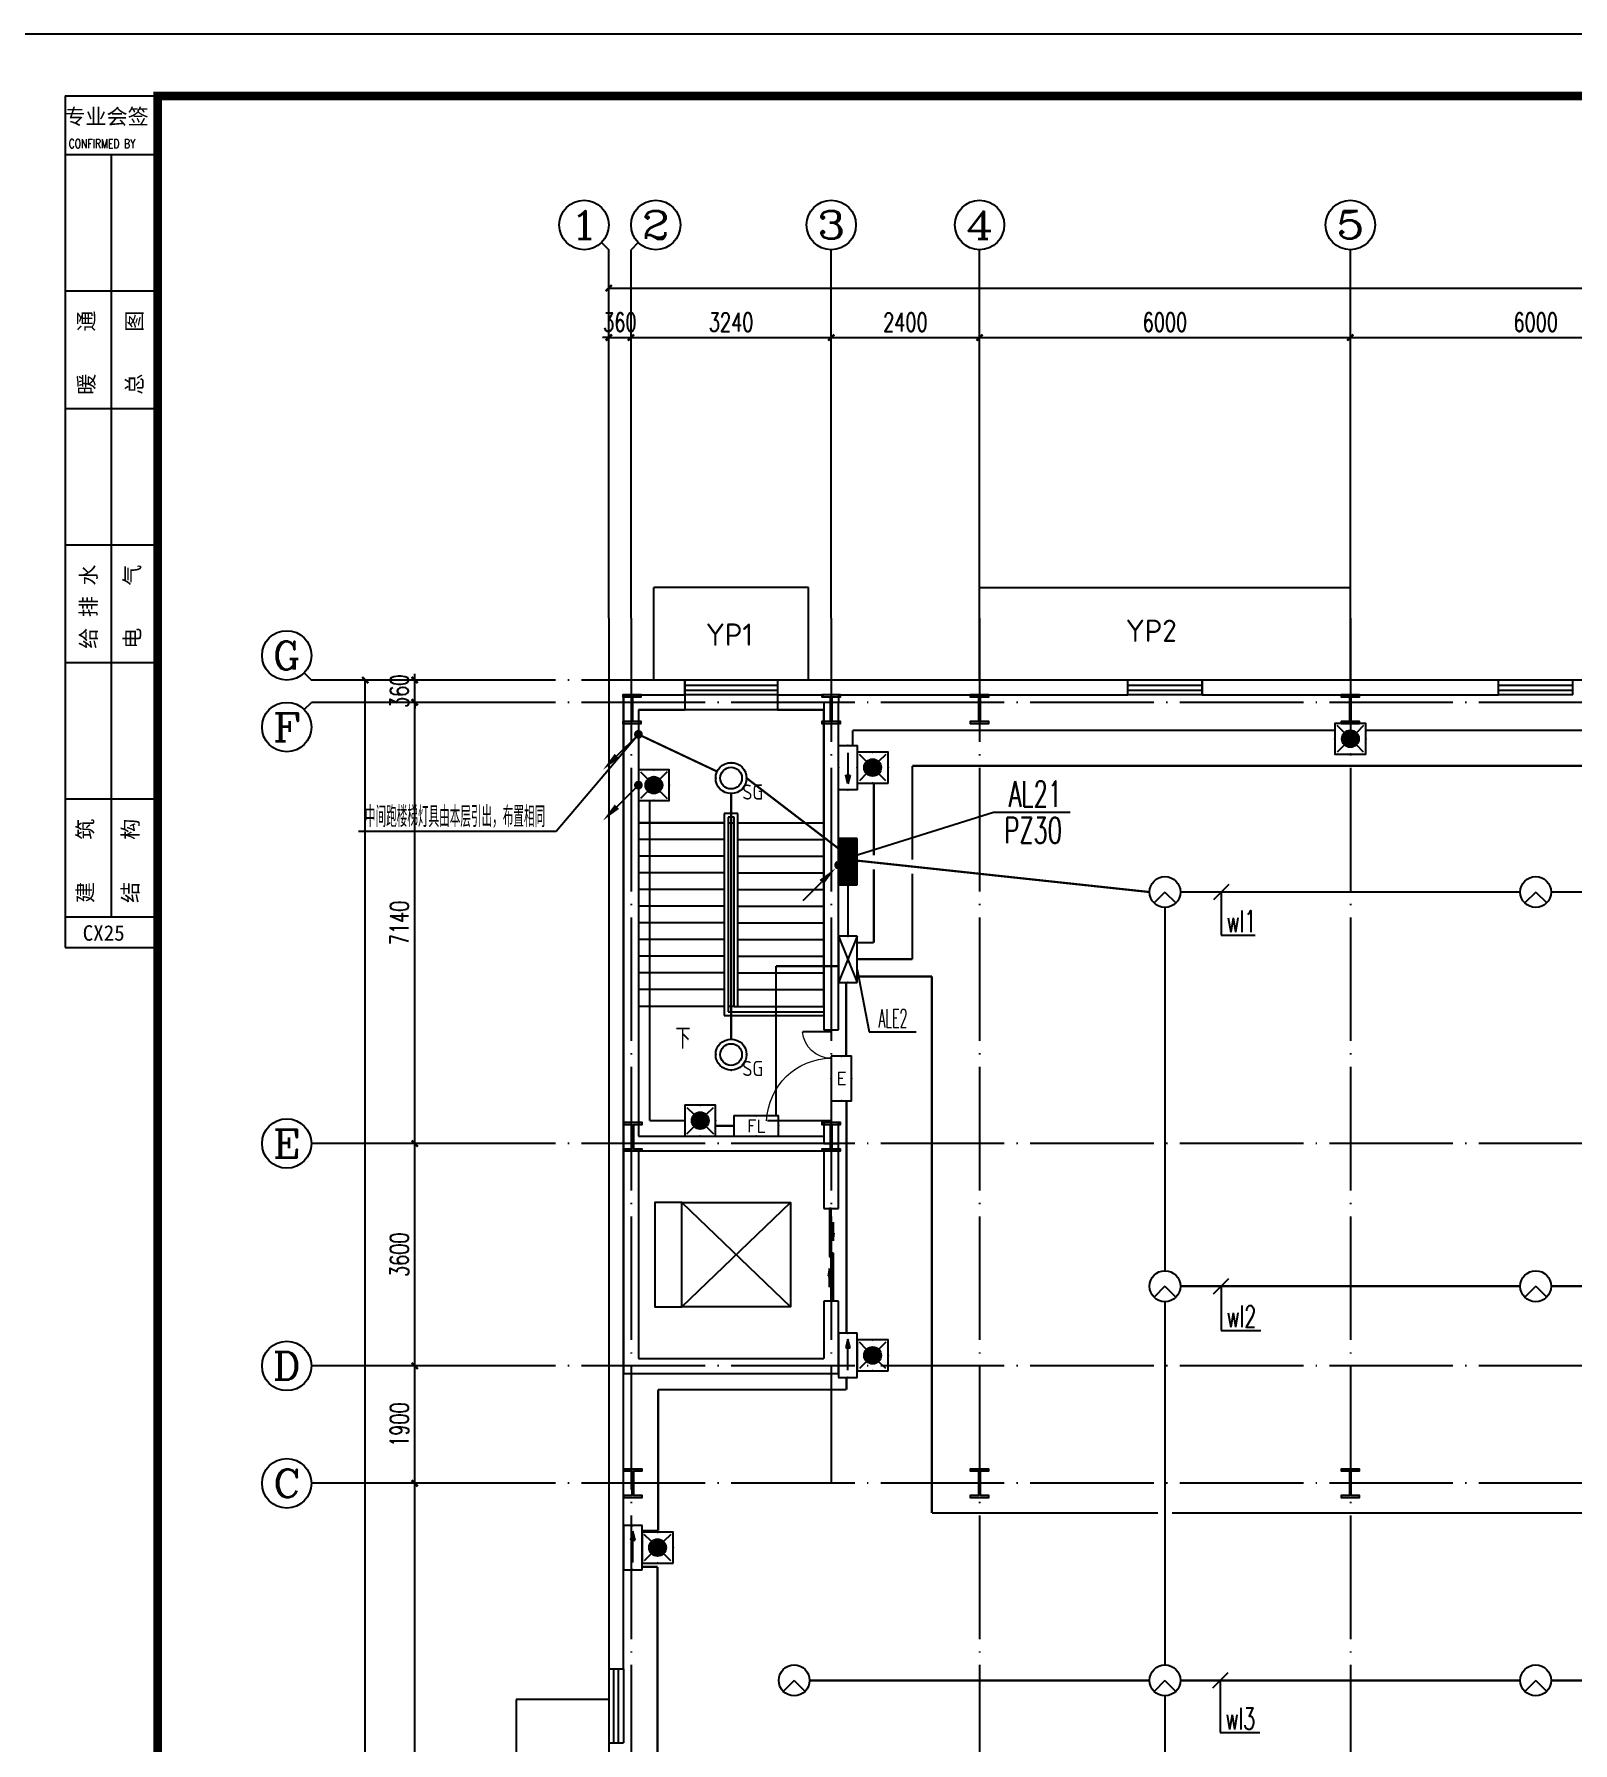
# Model space of a CAD drawing. Extents: x -55118 to 386282, y -631686 to -470886.
# Drawn here: x 71482 to 96380, y -599940 to -572286 of the extents above; entities that cross this region are included whole.
import ezdxf
from ezdxf.enums import TextEntityAlignment as Align

# ---------------------------------------------------------------- set-up
doc = ezdxf.new("R2010")
doc.units = 0
doc.header["$LTSCALE"] = 1000
doc.header["$MEASUREMENT"] = 0
doc.linetypes.add('DOTE', pattern=[2.42, 2, -0.2, 0.02, -0.2])
doc.layers.get('0').update_dxf_attribs({"linetype": 'CONTINUOUS'})
doc.layers.get('Defpoints').update_dxf_attribs({"linetype": 'CONTINUOUS'})
for name, color, linetype in [('AXIS', 3, 'CONTINUOUS'), ('AXIS_TEXT', 7, 'CONTINUOUS'), ('DIM-照明', 3, 'CONTINUOUS'), ('DIM-箱柜', 7, 'CONTINUOUS'), ('DIM_SYMB', 3, 'CONTINUOUS'), ('DOTE', 253, 'DOTE'), ('EQUIP-照明', 3, 'CONTINUOUS'), ('EQUIP-箱柜', 3, 'CONTINUOUS'), ('LWIRE', 4, 'CONTINUOUS'), ('PUB_TEXT', 7, 'CONTINUOUS'), ('STAIR', 2, 'CONTINUOUS'), ('TEL_LEAD', 3, 'CONTINUOUS'), ('WALL', 6, 'CONTINUOUS'), ('WINDOW', 4, 'CONTINUOUS'), ('WIRE-照明', 4, 'CONTINUOUS'), ('勒脚', 50, 'CONTINUOUS'), ('图框', 4, 'CONTINUOUS')]:
    doc.layers.add(name, color=color, linetype=linetype)
doc.styles.add('_TCH_AXIS', font='COMPLEX', dxfattribs={"bigfont": 'GBCBIG'})
doc.styles.add('_TCH_DIM', font='SIMPLEX', dxfattribs={"bigfont": 'GBCBIG'})
doc.styles.add('_TCH_DIM_T3', font='SIMPLEX', dxfattribs={"width": 0.705882, "bigfont": 'GBCBIG'})
doc.styles.add('_TCH_LABEL', font='COMPLEX', dxfattribs={"bigfont": 'GBCBIG'})
doc.styles.add('_TEL_DIM', font='SIMPLEX', dxfattribs={"width": 0.8, "height": 3.5, "bigfont": 'HZTXT'})
doc.styles.add('COMPLEX', font='COMPLEX')
doc.styles.add('iIcon2', font='')
doc.styles.add('MIMI-TKWZ', font='romanc.shx', dxfattribs={"width": 0.75, "oblique": 15, "bigfont": 'bigfont.shx'})
doc.styles.get("Standard").update_dxf_attribs({"font": 'GBENOR', "bigfont": 'GBCBIG'})
doc.styles.add('STYLE1', font='tssdeng.shx', dxfattribs={"height": 8, "bigfont": 'tssdchn.shx'})
doc.styles.get('iIcon2').set_extended_font_data('SimSun')
doc.dimstyles.new('_TCH_ARCH&&100', dxfattribs={"dimtxt": 297.5, "dimasz": 100, "dimexe": 250, "dimexo": 300, "dimgap": 100, "dimtad": 1, "dimdec": 0, "dimzin": 0, "dimdsep": 46, "dimtxsty": '_TCH_DIM_T3', "dimblk": 'ARCHTICK', "dimcen": 0.09, "dimclrt": 7, "dimazin": 2, "dimtfac": 1, "dimtdec": 0, "dimtix": 1, "dimtmove": 2, "dimatfit": 3, "dimfxl": 0, "dimtolj": 1, "dimtzin": 0, "dimarcsym": 0})

# ---------------------------------------------------------------- blocks, each defined once
blk = doc.blocks.new('752752')
for p, q in [((312270, -345425), (313955, -347179)), ((313955, -345425), (312270, -347179))]:
    blk.add_line(p, q)
for points in [[(312270, -345425), (313955, -345425), (313955, -344985), (312270, -344985)], [(312270, -345425), (313955, -345425), (313955, -347179), (312270, -347179)]]:
    blk.add_lwpolyline(points, close=True)
blk = doc.blocks.new('钢柱')
blk.add_hatch(color=256).paths.add_polyline_path([(4275, 9436), (4140, 9436), (4140, 9466), (4440, 9466), (4440, 9436), (4305, 9436), (4305, 9036), (4440, 9036), (4440, 9006), (4140, 9006), (4140, 9036), (4275, 9036)])
blk.add_lwpolyline([(4275, 9436), (4140, 9436), (4140, 9466), (4440, 9466), (4440, 9436), (4305, 9436), (4305, 9036), (4440, 9036), (4440, 9006), (4140, 9006), (4140, 9036), (4275, 9036), (4275, 9436), (4140, 9436)])
blk = doc.blocks.new('$equip$00001176')
for q in [(-0.354, -0.354), (0.354, -0.354)]:
    blk.add_line((0, 0), q)
blk.add_circle((0, 0), 0.5)
at = {"style": '_TCH_LABEL', "flags": 9}
blk.add_attdef('A', (0, 0), '', height=0.00002, dxfattribs=at)
blk = doc.blocks.new('$equip$00002604')
blk.add_hatch(color=256).paths.add_polyline_path([(0.275, 0.5, 1), (-0.274, 0.5, 1)])
for p, q in [((-0.429, 0.929), (-0.194, 0.694)), ((0.194, 0.694), (0.429, 0.929)), ((-0.429, 0.071), (-0.194, 0.306)), ((0.194, 0.306), (0.429, 0.071))]:
    blk.add_line(p, q)
at = {"const_width": 0.04}
blk.add_lwpolyline([(-0.5, 1), (-0.5, 0), (0.5, 0), (0.5, 1), (-0.5, 1), (-0.5, 0)], dxfattribs=at)
blk.add_lwpolyline([(-0.5, 1), (-0.5, 0), (0.5, 0), (0.5, 1)], close=True)
blk.add_circle((0, 0.5), 0.275)
for p in [(0, 1), (-0.5, 0.5), (0, 0), (0.5, 0.5)]:
    blk.add_point(p)
at = {"color": 7, "style": '_TEL_DIM', "flags": 1}
blk.add_attdef('A', text='', height=0.000025, dxfattribs=at).set_placement((0, 0), align=Align.MIDDLE_CENTER)
blk = doc.blocks.new('$equip$00002540')
blk.add_hatch(color=256).paths.add_polyline_path([(0.24, 0.372), (0.24, 0.228), (0.528, 0.3)])
for p, q in [((-0.72, 0.6), (-0.72, 0)), ((0.72, 0.6), (-0.72, 0.6)), ((0.72, 0), (0.72, 0.6)), ((-0.72, 0), (0.72, 0)), ((0.24, 0.372), (0.24, 0.228)), ((0.528, 0.3), (0.24, 0.372)), ((0.24, 0.228), (0.528, 0.3))]:
    blk.add_line(p, q)
at = {"color": 7}
blk.add_line((-0.48, 0.3), (0.48, 0.3), dxfattribs=at)
at = {"const_width": 0.04}
blk.add_lwpolyline([(-0.72, 0.6), (-0.72, 0), (0.72, 0), (0.72, 0.6), (-0.72, 0.6), (-0.72, 0)], dxfattribs=at)
for p in [(0, 0.6), (-0.72, 0.3), (0, 0), (0.72, 0.3)]:
    blk.add_point(p)
at = {"color": 7, "style": '_TEL_DIM', "flags": 1}
blk.add_attdef('A', text='', height=0.00002, dxfattribs=at).set_placement((0, 0), align=Align.MIDDLE_CENTER)
blk = doc.blocks.new('$equip$00002534')
for p, q in [((-0.72, 0.66), (-0.72, 0)), ((0.72, 0.66), (-0.72, 0.66)), ((0.72, 0), (0.72, 0.66)), ((-0.72, 0), (0.72, 0))]:
    blk.add_line(p, q)
at = {"const_width": 0.04}
blk.add_lwpolyline([(-0.72, 0.66), (-0.72, 0), (0.72, 0), (0.72, 0.66), (-0.72, 0.66), (-0.72, 0)], dxfattribs=at)
for p in [(0, 0.66), (-0.72, 0.33), (0, 0), (0.72, 0.33)]:
    blk.add_point(p)
at = {"color": 7, "style": '_TEL_DIM'}
blk.add_attdef('$TEXT$', text='', height=0.4, dxfattribs=at).set_placement((0, 0.33), align=Align.MIDDLE_CENTER)
at = {"color": 7, "style": '_TEL_DIM', "flags": 1}
blk.add_attdef('A', text='', height=0.00002, dxfattribs=at).set_placement((0, 0), align=Align.MIDDLE_CENTER)
blk = doc.blocks.new('*X20')
at = {"color": 0}
for p, q in [((-250, 33), (-83, 200)), ((-250, 68), (-118, 200)), ((-250, 104), (-154, 200)), ((-250, 139), (-189, 200)), ((-250, 174), (-224, 200)), ((-247, 0), (-47, 200)), ((-212, 0), (-12, 200)), ((-177, 0), (23, 200)), ((-141, 0), (59, 200)), ((-106, 0), (94, 200)), ((-71, 0), (129, 200)), ((-35, 0), (165, 200)), ((0, 0), (200, 200)), ((35, 0), (235, 200)), ((71, 0), (250, 179)), ((106, 0), (250, 144)), ((141, 0), (250, 109)), ((177, 0), (250, 73)), ((212, 0), (250, 38)), ((247, 0), (250, 3))]:
    blk.add_line(p, q, dxfattribs=at)
blk = doc.blocks.new('$equip$00001421')
for p, q in [((0.75, 0.6), (-0.75, 0.6)), ((-0.75, 0.6), (-0.75, 0)), ((0.75, 0), (0.75, 0.6)), ((-0.75, 0), (0.75, 0))]:
    blk.add_line(p, q)
at = {"const_width": 0.6}
blk.add_lwpolyline([(-0.75, 0.3), (0.75, 0.3)], dxfattribs=at)
for p in [(0, 0.6), (-0.75, 0.3), (0, 0), (0.75, 0.3)]:
    blk.add_point(p)
at = {"xscale": 0.00300000000061118, "yscale": 0.00300000000061118, "zscale": 0.00300000000061118}
blk.add_blockref('*X20', (0, 0), dxfattribs=at)
at = {"style": '_TCH_LABEL', "flags": 9}
blk.add_attdef('A', (0, 0), '', height=0.00002, dxfattribs=at)
blk = doc.blocks.new('$TelecSys$00000081')
for p, q in [((0.104, 0.104), (0.104, 0.104)), ((-1.15, -1.15), (-0.55, -0.55)), ((-0.104, -0.104), (-0.104, -0.104))]:
    blk.add_line(p, q)
at = {"const_width": 0.142}
blk.add_lwpolyline([(0.071, 0, 1), (-0.071, 0, 1)], format="xyb", close=True, dxfattribs=at)
blk.add_solid([(-0.62, -0.48), (-0.48, -0.62), (-0.1, -0.1)])
at = {"width": 0.8, "flags": 9}
blk.add_attdef('A', (0, 0), '', height=0.00002, rotation=180, dxfattribs=at)
blk = doc.blocks.new('_ArchTick')
at = {"color": 0, "linetype": 'ByBlock', "const_width": 0.4}
blk.add_lwpolyline([(-0.5, -0.5), (0.5, 0.5)], dxfattribs=at)
blk = doc.blocks.new('*D216')
at = {"layer": 'AXIS', "color": 0, "lineweight": -2}
for p, q in [((77975, -595740), (77390, -595740)), ((77640, -608740), (77640, -595740)), ((77975, -608740), (77390, -608740))]:
    blk.add_line(p, q, dxfattribs=at)
at = {"layer": 'Defpoints', "color": 0}
for p in [(77640, -595740), (78275, -595740), (78275, -608740)]:
    blk.add_point(p, dxfattribs=at)
at = {"layer": 'AXIS', "color": 0, "lineweight": -2, "xscale": 100, "yscale": 100, "zscale": 100}
for p, rotation in [((77640, -595740), 90), ((77640, -608740), 270)]:
    blk.add_blockref('_ArchTick', p, dxfattribs=dict(at, rotation=rotation))
at = {"layer": 'AXIS', "color": 7, "insert": (77392, -602240), "char_height": 297.5, "attachment_point": 5, "rotation": 90, "style": '_TCH_DIM_T3'}
blk.add_mtext('\\A1;13000', dxfattribs=at)
blk = doc.blocks.new('*D217')
at = {"layer": 'AXIS', "color": 0, "lineweight": -2}
for p, q in [((77975, -593840), (77390, -593840)), ((77640, -595740), (77640, -593840)), ((77975, -595740), (77390, -595740))]:
    blk.add_line(p, q, dxfattribs=at)
at = {"layer": 'Defpoints', "color": 0}
for p in [(77640, -593840), (78275, -593840), (78275, -595740)]:
    blk.add_point(p, dxfattribs=at)
at = {"layer": 'AXIS', "color": 0, "lineweight": -2, "xscale": 100, "yscale": 100, "zscale": 100}
for p, rotation in [((77640, -593840), 90), ((77640, -595740), 270)]:
    blk.add_blockref('_ArchTick', p, dxfattribs=dict(at, rotation=rotation))
at = {"layer": 'AXIS', "color": 7, "insert": (77392, -594790), "char_height": 297.5, "attachment_point": 5, "rotation": 90, "style": '_TCH_DIM_T3'}
blk.add_mtext('\\A1;1900', dxfattribs=at)
blk = doc.blocks.new('*D218')
at = {"layer": 'AXIS', "color": 0, "lineweight": -2}
for p, q in [((77975, -590240), (77390, -590240)), ((77640, -593840), (77640, -590240)), ((77975, -593840), (77390, -593840))]:
    blk.add_line(p, q, dxfattribs=at)
at = {"layer": 'Defpoints', "color": 0}
for p in [(77640, -590240), (78275, -590240), (78275, -593840)]:
    blk.add_point(p, dxfattribs=at)
at = {"layer": 'AXIS', "color": 0, "lineweight": -2, "xscale": 100, "yscale": 100, "zscale": 100}
for p, rotation in [((77640, -590240), 90), ((77640, -593840), 270)]:
    blk.add_blockref('_ArchTick', p, dxfattribs=dict(at, rotation=rotation))
at = {"layer": 'AXIS', "color": 7, "insert": (77392, -592040), "char_height": 297.5, "attachment_point": 5, "rotation": 90, "style": '_TCH_DIM_T3'}
blk.add_mtext('\\A1;3600', dxfattribs=at)
blk = doc.blocks.new('*D219')
at = {"layer": 'AXIS', "color": 0, "lineweight": -2}
for p, q in [((77975, -583100), (77390, -583100)), ((77640, -590240), (77640, -583100)), ((77975, -590240), (77390, -590240))]:
    blk.add_line(p, q, dxfattribs=at)
at = {"layer": 'Defpoints', "color": 0}
for p in [(77640, -583100), (78275, -583100), (78275, -590240)]:
    blk.add_point(p, dxfattribs=at)
at = {"layer": 'AXIS', "color": 0, "lineweight": -2, "xscale": 100, "yscale": 100, "zscale": 100}
for p, rotation in [((77640, -583100), 90), ((77640, -590240), 270)]:
    blk.add_blockref('_ArchTick', p, dxfattribs=dict(at, rotation=rotation))
at = {"layer": 'AXIS', "color": 7, "insert": (77392, -586670), "char_height": 297.5, "attachment_point": 5, "rotation": 90, "style": '_TCH_DIM_T3'}
blk.add_mtext('\\A1;7140', dxfattribs=at)
blk = doc.blocks.new('*D220')
at = {"layer": 'AXIS', "color": 0, "lineweight": -2}
for p, q in [((77640, -582740), (77640, -582640)), ((77975, -582740), (77390, -582740)), ((77640, -583100), (77640, -582740)), ((77975, -583100), (77390, -583100)), ((77640, -583100), (77640, -583200))]:
    blk.add_line(p, q, dxfattribs=at)
at = {"layer": 'Defpoints', "color": 0}
for p in [(77640, -582740), (78275, -582740), (78275, -583100)]:
    blk.add_point(p, dxfattribs=at)
at = {"layer": 'AXIS', "color": 0, "lineweight": -2, "xscale": 100, "yscale": 100, "zscale": 100}
for p, rotation in [((77640, -582740), 270), ((77640, -583100), 90)]:
    blk.add_blockref('_ArchTick', p, dxfattribs=dict(at, rotation=rotation))
at = {"layer": 'AXIS', "color": 7, "insert": (77392, -582920), "char_height": 297.5, "attachment_point": 5, "rotation": 90, "style": '_TCH_DIM_T3'}
blk.add_mtext('\\A1;360', dxfattribs=at)
blk = doc.blocks.new('*D221')
at = {"layer": 'AXIS', "color": 0, "lineweight": -2}
for p, q in [((77975, -582740), (76590, -582740)), ((76840, -621740), (76840, -582740)), ((77975, -621740), (76590, -621740))]:
    blk.add_line(p, q, dxfattribs=at)
at = {"layer": 'Defpoints', "color": 0}
for p in [(76840, -582740), (78275, -582740), (78275, -621740)]:
    blk.add_point(p, dxfattribs=at)
at = {"layer": 'AXIS', "color": 0, "lineweight": -2, "xscale": 100, "yscale": 100, "zscale": 100}
for p, rotation in [((76840, -582740), 90), ((76840, -621740), 270)]:
    blk.add_blockref('_ArchTick', p, dxfattribs=dict(at, rotation=rotation))
at = {"layer": 'AXIS', "color": 7, "insert": (76592, -602240), "char_height": 297.5, "attachment_point": 5, "rotation": 90, "style": '_TCH_DIM_T3'}
blk.add_mtext('\\A1;39000', dxfattribs=at)
blk = doc.blocks.new('*D245')
at = {"layer": 'AXIS', "color": 0, "lineweight": -2}
for p, q in [((80780, -579396), (80780, -576946)), ((81140, -579396), (81140, -576946)), ((80780, -577196), (80680, -577196)), ((80780, -577196), (81140, -577196)), ((81140, -577196), (81240, -577196))]:
    blk.add_line(p, q, dxfattribs=at)
at = {"layer": 'Defpoints', "color": 0}
for p in [(81140, -577196), (80780, -579696), (81140, -579696)]:
    blk.add_point(p, dxfattribs=at)
at = {"layer": 'AXIS', "color": 0, "lineweight": -2, "xscale": 100, "yscale": 100, "zscale": 100}
blk.add_blockref('_ArchTick', (80780, -577196), dxfattribs=at)
at = {"layer": 'AXIS', "color": 0, "lineweight": -2, "xscale": 100, "yscale": 100, "zscale": 100, "rotation": 180}
blk.add_blockref('_ArchTick', (81140, -577196), dxfattribs=at)
at = {"layer": 'AXIS', "color": 7, "insert": (80960, -576947), "char_height": 297.5, "attachment_point": 5, "style": '_TCH_DIM_T3'}
blk.add_mtext('\\A1;360', dxfattribs=at)
blk = doc.blocks.new('*D246')
at = {"layer": 'AXIS', "color": 0, "lineweight": -2}
for p, q in [((81140, -579396), (81140, -576946)), ((84380, -579396), (84380, -576946)), ((81140, -577196), (84380, -577196))]:
    blk.add_line(p, q, dxfattribs=at)
at = {"layer": 'Defpoints', "color": 0}
for p in [(84380, -577196), (81140, -579696), (84380, -579696)]:
    blk.add_point(p, dxfattribs=at)
at = {"layer": 'AXIS', "color": 0, "lineweight": -2, "xscale": 100, "yscale": 100, "zscale": 100, "rotation": 180}
blk.add_blockref('_ArchTick', (81140, -577196), dxfattribs=at)
at = {"layer": 'AXIS', "color": 0, "lineweight": -2, "xscale": 100, "yscale": 100, "zscale": 100}
blk.add_blockref('_ArchTick', (84380, -577196), dxfattribs=at)
at = {"layer": 'AXIS', "color": 7, "insert": (82760, -576947), "char_height": 297.5, "attachment_point": 5, "style": '_TCH_DIM_T3'}
blk.add_mtext('\\A1;3240', dxfattribs=at)
blk = doc.blocks.new('*D247')
at = {"layer": 'AXIS', "color": 0, "lineweight": -2}
for p, q in [((84380, -579396), (84380, -576946)), ((86780, -579396), (86780, -576946)), ((84380, -577196), (86780, -577196))]:
    blk.add_line(p, q, dxfattribs=at)
at = {"layer": 'Defpoints', "color": 0}
for p in [(86780, -577196), (84380, -579696), (86780, -579696)]:
    blk.add_point(p, dxfattribs=at)
at = {"layer": 'AXIS', "color": 0, "lineweight": -2, "xscale": 100, "yscale": 100, "zscale": 100, "rotation": 180}
blk.add_blockref('_ArchTick', (84380, -577196), dxfattribs=at)
at = {"layer": 'AXIS', "color": 0, "lineweight": -2, "xscale": 100, "yscale": 100, "zscale": 100}
blk.add_blockref('_ArchTick', (86780, -577196), dxfattribs=at)
at = {"layer": 'AXIS', "color": 7, "insert": (85580, -576947), "char_height": 297.5, "attachment_point": 5, "style": '_TCH_DIM_T3'}
blk.add_mtext('\\A1;2400', dxfattribs=at)
blk = doc.blocks.new('*D248')
at = {"layer": 'AXIS', "color": 0, "lineweight": -2}
for p, q in [((86780, -579396), (86780, -576946)), ((92780, -579396), (92780, -576946)), ((86780, -577196), (92780, -577196))]:
    blk.add_line(p, q, dxfattribs=at)
at = {"layer": 'Defpoints', "color": 0}
for p in [(92780, -577196), (86780, -579696), (92780, -579696)]:
    blk.add_point(p, dxfattribs=at)
at = {"layer": 'AXIS', "color": 0, "lineweight": -2, "xscale": 100, "yscale": 100, "zscale": 100, "rotation": 180}
blk.add_blockref('_ArchTick', (86780, -577196), dxfattribs=at)
at = {"layer": 'AXIS', "color": 0, "lineweight": -2, "xscale": 100, "yscale": 100, "zscale": 100}
blk.add_blockref('_ArchTick', (92780, -577196), dxfattribs=at)
at = {"layer": 'AXIS', "color": 7, "insert": (89780, -576947), "char_height": 297.5, "attachment_point": 5, "style": '_TCH_DIM_T3'}
blk.add_mtext('\\A1;6000', dxfattribs=at)
blk = doc.blocks.new('*D249')
at = {"layer": 'AXIS', "color": 0, "lineweight": -2}
for p, q in [((92780, -579396), (92780, -576946)), ((98780, -579396), (98780, -576946)), ((92780, -577196), (98780, -577196))]:
    blk.add_line(p, q, dxfattribs=at)
at = {"layer": 'Defpoints', "color": 0}
for p in [(98780, -577196), (92780, -579696), (98780, -579696)]:
    blk.add_point(p, dxfattribs=at)
at = {"layer": 'AXIS', "color": 0, "lineweight": -2, "xscale": 100, "yscale": 100, "zscale": 100, "rotation": 180}
blk.add_blockref('_ArchTick', (92780, -577196), dxfattribs=at)
at = {"layer": 'AXIS', "color": 0, "lineweight": -2, "xscale": 100, "yscale": 100, "zscale": 100}
blk.add_blockref('_ArchTick', (98780, -577196), dxfattribs=at)
at = {"layer": 'AXIS', "color": 7, "insert": (95780, -576947), "char_height": 297.5, "attachment_point": 5, "style": '_TCH_DIM_T3'}
blk.add_mtext('\\A1;6000', dxfattribs=at)
blk = doc.blocks.new('*D262')
at = {"layer": 'AXIS', "color": 0, "lineweight": -2}
for p, q in [((80780, -579396), (80780, -576146)), ((158780, -579396), (158780, -576146)), ((80780, -576396), (158780, -576396))]:
    blk.add_line(p, q, dxfattribs=at)
at = {"layer": 'Defpoints', "color": 0}
for p in [(158780, -576396), (80780, -579696), (158780, -579696)]:
    blk.add_point(p, dxfattribs=at)
at = {"layer": 'AXIS', "color": 0, "lineweight": -2, "xscale": 100, "yscale": 100, "zscale": 100, "rotation": 180}
blk.add_blockref('_ArchTick', (80780, -576396), dxfattribs=at)
at = {"layer": 'AXIS', "color": 0, "lineweight": -2, "xscale": 100, "yscale": 100, "zscale": 100}
blk.add_blockref('_ArchTick', (158780, -576396), dxfattribs=at)
at = {"layer": 'AXIS', "color": 7, "insert": (119780, -576147), "char_height": 297.5, "attachment_point": 5, "style": '_TCH_DIM_T3'}
blk.add_mtext('\\A1;78000', dxfattribs=at)
blk = doc.blocks.new('$TCHSYS$WIN2D')
for p, q in [((-0.5, 0.5), (0.5, 0.5)), ((-0.5, 0.5), (-0.5, -0.5)), ((0.5, 0.5), (0.5, -0.5)), ((0.5, 0.167), (-0.5, 0.167)), ((0.5, -0.167), (-0.5, -0.167)), ((-0.5, -0.5), (0.5, -0.5))]:
    blk.add_line(p, q)
blk = doc.blocks.new('$DorLib2D$00000131')
at = {"color": 0, "linetype": 'Continuous'}
for p, q in [((0.15, 0.125), (0.232, 0.197)), ((0.232, 0.197), (0.232, 0.125)), ((-0.5, 0.125), (-0.5, 0)), ((0.019, 0.125), (-0.5, 0.125)), ((-0.5, 0), (0.019, 0)), ((-0.024, 0), (0.5, 0)), ((-0.024, -0.125), (-0.024, 0)), ((0.019, 0), (0.019, 0.125)), ((0.35, 0.125), (0.15, 0.125)), ((0.5, 0), (0.5, -0.125)), ((-0.35, -0.125), (-0.15, -0.125)), ((-0.232, -0.197), (-0.232, -0.125)), ((-0.15, -0.125), (-0.232, -0.197)), ((0.5, -0.125), (-0.024, -0.125))]:
    blk.add_line(p, q, dxfattribs=at)
blk = doc.blocks.new('_AXISO')
blk.add_circle((0, 0), 0.5)
at = {"layer": 'AXIS_TEXT', "style": 'COMPLEX', "width": 1.041667}
blk.add_attdef('A', text='', height=0.56, dxfattribs=at).set_placement((-0.25, -0.28), (0.25, -0.28), align=Align.FIT)
blk = doc.blocks.new('$equip$00001186')
for radius in [0.5, 0.35]:
    blk.add_circle((0, 0), radius)
at = {"flags": 9}
blk.add_attdef('A', (0, 0), '', height=0.00002, dxfattribs=at)
blk = doc.blocks.new('$equip_U$00000073(PC-201510250959)')
for p in [(-0.5, 0), (0, 0.5), (0.5, 0), (0, -0.5)]:
    blk.add_point(p)
blk.add_blockref('$equip$00001186', (0, 0))
blk.add_text('SG', height=0.49).set_placement((0.359, -0.695))
at = {"color": 7, "style": '_TEL_DIM', "flags": 1}
for tag in ['A', 'REMARK']:
    blk.add_attdef(tag, text='', height=0.00002, dxfattribs=at).set_placement((0, 0), align=Align.MIDDLE_CENTER)
blk = doc.blocks.new('$equip_U$00000079(WIN-20140614TSD)')
for p in [(0, 0.5), (0.5, 0), (-0.5, 0), (0, -0.5)]:
    blk.add_point(p)
blk.add_blockref('$equip_U$00000073(PC-201510250959)', (0, 0))
at = {"color": 7, "style": '_TEL_DIM', "flags": 1}
for tag in ['A', 'REMARK']:
    blk.add_attdef(tag, text='', height=0.00002, dxfattribs=at).set_placement((0, 0), align=Align.MIDDLE_CENTER)
blk = doc.blocks.new('$equip_U$00000075(PC-20171121YKRW)')
blk.add_blockref('$equip_U$00000079(WIN-20140614TSD)', (0, 0))
at = {"color": 7, "style": '_TEL_DIM', "flags": 1}
for tag in ['A', 'REMARK']:
    blk.add_attdef(tag, text='', height=0.00002, dxfattribs=at).set_placement((0, 0), align=Align.MIDDLE_CENTER)
blk = doc.blocks.new('$equip_U$00000076(PC-20180507ZYDA)')
for p in [(0, 0.5), (0.5, 0), (-0.5, 0), (0, -0.5)]:
    blk.add_point(p)
blk.add_blockref('$equip_U$00000075(PC-20171121YKRW)', (0, 0))
at = {"color": 7, "style": '_TEL_DIM', "flags": 1}
for tag in ['A', 'REMARK']:
    blk.add_attdef(tag, text='', height=0.00002, dxfattribs=at).set_placement((0, 0), align=Align.MIDDLE_CENTER)
blk = doc.blocks.new('$equip$00001424')
for p, q in [((-0.75, 0), (0.75, 0.6)), ((-0.75, 0.6), (0.75, 0)), ((0.75, 0.6), (-0.75, 0.6)), ((-0.75, 0.6), (-0.75, 0)), ((0.75, 0), (0.75, 0.6)), ((-0.75, 0), (0.75, 0))]:
    blk.add_line(p, q)
for p in [(0, 0.6), (-0.75, 0.3), (0, 0), (0.75, 0.3)]:
    blk.add_point(p)
at = {"style": '_TCH_LABEL', "flags": 9}
blk.add_attdef('A', (0, 0), '', height=0.00002, dxfattribs=at)
blk = doc.blocks.new('$TelecSys$00000080')
for p, q in [((-0.7, -0.7), (0, 0)), ((0.104, 0.104), (0.104, 0.104)), ((-0.104, -0.104), (-0.104, -0.104))]:
    blk.add_line(p, q)
at = {"const_width": 0.142}
blk.add_lwpolyline([(0.071, 0, 1), (-0.071, 0, 1)], format="xyb", close=True, dxfattribs=at)
blk.add_solid([(-0.63, -0.77), (-0.77, -0.63), (-1.15, -1.15)])
at = {"width": 0.8, "flags": 9}
blk.add_attdef('A', (0, 0), '', height=0.00002, rotation=180, dxfattribs=at)
blk = doc.blocks.new('jhyfty')
at = {"layer": '图框'}
for p, q in [((672751, 164110), (674251, 164110)), ((672751, 164110), (672751, 150826)), ((672751, 163165), (674251, 163165)), ((672751, 160958), (674251, 160958)), ((672751, 159052), (674251, 159052)), ((672751, 156846), (674251, 156846)), ((672751, 154939), (674251, 154939)), ((672751, 152733), (674251, 152733)), ((672751, 150826), (674251, 150826)), ((672751, 150826), (672751, 150326)), ((672751, 150326), (674251, 150326))]:
    blk.add_line(p, q, dxfattribs=at)
blk.add_lwpolyline([(671751, 105710), (776851, 105710), (776851, 165110), (671751, 165110)], close=True, dxfattribs=at)
at = {"layer": '图框', "const_width": 140}
blk.add_lwpolyline([(674251, 164110), (775851, 164110), (775851, 106710), (674251, 106710)], close=True, dxfattribs=at)
at = {"layer": '图框'}
blk.add_lwpolyline([(673501, 150826), (673501, 163165)], dxfattribs=at)
at = {"layer": '图框', "style": 'iIcon2'}
for s, p in [('专业会签', (672740, 163652)), ('CX25', (673036, 150438))]:
    blk.add_text(s, height=250, dxfattribs=at).set_placement(p)
at = {"layer": '图框', "style": 'MIMI-TKWZ', "width": 0.75}
blk.add_text('CONFIRMED BY', height=145, dxfattribs=at).set_placement((672810, 163266))
at = {"layer": '图框', "style": 'iIcon2'}
for s, p in [('暖    通', (673220, 159274)), ('总    图', (673998, 159274)), ('给 排 水', (673254, 155162)), ('电    气', (673961, 155162)), ('建    筑', (673202, 151049)), ('结    构', (673933, 151049))]:
    blk.add_text(s, height=250, rotation=90, dxfattribs=at).set_placement(p)
blk = doc.blocks.new('$DorLib2D$00000025')
at = {"const_width": 0.02}
for points in [[(0.481, -0.001), (0.481, 0.691)], [(-0.481, 0.001), (-0.481, 0.308)]]:
    blk.add_lwpolyline(points, dxfattribs=at)
at = {"lineweight": 13}
for centre, radius, start, end in [((0.505, -0.002), 0.699, 91.9397, 179.7238), ((-0.501, 0.003), 0.307, 359.7899, 85.7508)]:
    blk.add_arc(centre, radius, start, end, dxfattribs=at)

msp = doc.modelspace()

# ---------------------------------------------------------------- linework, layer by layer
at = {"layer": 'AXIS'}
for p, q in [((80662.9, -575656.5), (80780.1, -575773.7)), ((81257.3, -575656.5), (81140.1, -575773.7)), ((80780.1, -581740.1), (80780.1, -575773.7)), ((81140.1, -581740.1), (81140.1, -575773.7)), ((84380.1, -581740.1), (84380.1, -575773.7)), ((86780.1, -581740.1), (86780.1, -575773.7)), ((92780.1, -581740.1), (92780.1, -575773.7)), ((75852, -582623), (75969.1, -582740.1)), ((79780.1, -582740.1), (75969.1, -582740.1)), ((75852, -583217.3), (75969.1, -583100.1)), ((79780.1, -583100.1), (75969.1, -583100.1)), ((79780.1, -590240.1), (75969.1, -590240.1)), ((79780.1, -593840.1), (75969.1, -593840.1)), ((79780.1, -595740.1), (75969.1, -595740.1))]:
    msp.add_line(p, q, dxfattribs=at)
at = {"layer": 'DIM-照明'}
for p, q in [((90812.8, -586046.4), (90565.3, -586293.9)), ((90565.3, -592673.9), (90812.8, -592426.4)), ((90795.9, -598806.4), (90548.4, -599053.9))]:
    msp.add_line(p, q, dxfattribs=at)
for points in [[(90689.1, -586170.1), (90689.1, -586868.9)], [(90689.1, -586868.9), (91237.4, -586868.9)], [(90689.1, -592550.1), (90689.1, -593264.6)], [(90689.1, -593264.6), (91333.4, -593264.6)], [(90672.2, -598930.1), (90672.2, -599773)], [(90672.2, -599773), (91316.5, -599773)]]:
    msp.add_lwpolyline(points, dxfattribs=at)
at = {"layer": 'DIM-箱柜', "color": 4}
for p, q in [((84650.1, -585617.7), (87006.9, -584877)), ((87006.9, -584877), (88247.8, -584877))]:
    msp.add_line(p, q, dxfattribs=at)
at = {"layer": 'DIM-箱柜'}
for p, q in [((84800.1, -587425.4), (84995.6, -588431.7)), ((84995.6, -588431.7), (85754.8, -588431.7))]:
    msp.add_line(p, q, dxfattribs=at)
at = {"layer": 'DIM_SYMB'}
msp.add_lwpolyline([(81955.1, -588251.8, 0, 0, 0), (81955.1, -584132.2, 0, 0, 0), (83565.1, -584132.2, 0, 0, 0), (83565.1, -585630.1, 80, 0, 0), (83565.1, -585930.1, 0, 0, 0)], format="xyseb", dxfattribs=at)
at = {"layer": 'DOTE', "linetype": 'DOTE'}
for p, q in [((80780.1, -581740.1), (80780.1, -622740.1)), ((81140.1, -581740.1), (81140.1, -622740.1)), ((84380.1, -581740.1), (84380.1, -595740.1)), ((86780.1, -581740.1), (86780.1, -622740.1)), ((92780.1, -581740.1), (92780.1, -622740.1)), ((159780.1, -582740.1), (79780.1, -582740.1)), ((159780.1, -583100.1), (79780.1, -583100.1)), ((159780.1, -590240.1), (79780.1, -590240.1)), ((159780.1, -593840.1), (79780.1, -593840.1)), ((159780.1, -595740.1), (79780.1, -595740.1))]:
    msp.add_line(p, q, dxfattribs=at)
at = {"layer": 'STAIR'}
for p, q in [((84260.1, -583220.1), (81260.1, -583220.1)), ((81260.1, -583220.1), (81260.1, -585050.1)), ((84260.1, -585050.1), (84260.1, -583220.1)), ((81260.1, -585050.1), (81260.1, -588020.1)), ((82650.1, -585050.1), (81260.1, -585050.1)), ((81260.1, -585050.1), (82650.1, -585050.1)), ((82870.1, -584900.1), (82650.1, -584900.1)), ((82650.1, -584900.1), (82650.1, -588170.1)), ((82810.1, -584960.1), (82710.1, -584960.1)), ((82710.1, -584960.1), (82710.1, -588110.1)), ((82710.1, -585050.1), (82710.1, -588020.1)), ((82710.1, -585050.1), (82810.1, -585050.1)), ((82810.1, -588020.1), (82810.1, -584960.1)), ((82810.1, -588020.1), (82810.1, -585050.1)), ((82870.1, -588020.1), (82870.1, -584900.1)), ((82870.1, -585050.1), (84260.1, -585050.1)), ((82870.1, -585050.1), (84260.1, -585050.1)), ((84260.1, -588020.1), (84260.1, -585050.1)), ((82650.1, -585320.1), (81260.1, -585320.1)), ((82870.1, -585320.1), (84260.1, -585320.1)), ((82650.1, -585590.1), (81260.1, -585590.1)), ((82870.1, -585590.1), (84260.1, -585590.1)), ((82650.1, -585860.1), (81260.1, -585860.1)), ((82870.1, -585860.1), (84260.1, -585860.1)), ((82650.1, -586130.1), (81260.1, -586130.1)), ((82870.1, -586130.1), (84260.1, -586130.1)), ((82650.1, -586400.1), (81260.1, -586400.1)), ((82870.1, -586400.1), (84260.1, -586400.1)), ((82650.1, -586670.1), (81260.1, -586670.1)), ((82870.1, -586670.1), (84260.1, -586670.1)), ((82650.1, -586940.1), (81260.1, -586940.1)), ((82870.1, -586940.1), (84260.1, -586940.1)), ((82650.1, -587210.1), (81260.1, -587210.1)), ((82870.1, -587210.1), (84260.1, -587210.1)), ((82650.1, -587480.1), (81260.1, -587480.1)), ((82870.1, -587480.1), (84260.1, -587480.1)), ((82650.1, -587750.1), (81260.1, -587750.1)), ((82870.1, -587750.1), (84260.1, -587750.1)), ((82650.1, -588020.1), (81260.1, -588020.1)), ((82650.1, -588170.1), (84260.1, -588170.1)), ((82810.1, -588020.1), (82710.1, -588020.1)), ((82710.1, -588110.1), (84260.1, -588110.1)), ((82810.1, -588020.1), (82870.1, -588020.1)), ((82810.1, -588020.1), (82870.1, -588020.1)), ((82870.1, -588020.1), (84260.1, -588020.1)), ((84260.1, -588110.1), (84260.1, -588170.1))]:
    msp.add_line(p, q, dxfattribs=at)
at = {"layer": 'TEL_LEAD'}
for p, q in [((81260.1, -583618.2), (79926.4, -585189.7)), ((79926.4, -585189.7), (76729.6, -585189.7))]:
    msp.add_line(p, q, dxfattribs=at)
at = {"layer": 'WALL'}
for p, q in [((80780.1, -582740.1), (80780.1, -598740.1)), ((82010.1, -582740.1), (80780.1, -582740.1)), ((82010.1, -582980.1), (82010.1, -582740.1)), ((84380.1, -582740.1), (83510.1, -582740.1)), ((83510.1, -582740.1), (83510.1, -582980.1)), ((89180.1, -582740.1), (84380.1, -582740.1)), ((89180.1, -582980.1), (89180.1, -582740.1)), ((95180.1, -582740.1), (90380.1, -582740.1)), ((90380.1, -582740.1), (90380.1, -582980.1)), ((95180.1, -582980.1), (95180.1, -582740.1)), ((81020.1, -598740.1), (81020.1, -582980.1)), ((81020.1, -582980.1), (82010.1, -582980.1)), ((81020.1, -582980.1), (81020.1, -590240.1)), ((81020.1, -582980.1), (82010.1, -582980.1)), ((81260.1, -583220.1), (81260.1, -590120.1)), ((81260.1, -583220.1), (82010.1, -583220.1)), ((82010.1, -582980.1), (82010.1, -583220.1)), ((83510.1, -582980.1), (84260.1, -582980.1)), ((83510.1, -582980.1), (84260.1, -582980.1)), ((83510.1, -582980.1), (83510.1, -583220.1)), ((83510.1, -583220.1), (84260.1, -583220.1)), ((84260.1, -582980.1), (84260.1, -582980.1)), ((84260.1, -583100.1), (84260.1, -588400.1)), ((84500.1, -583100.1), (84260.1, -583100.1)), ((84260.1, -583220.1), (84260.1, -583440.1)), ((84500.1, -582980.1), (84500.1, -583100.1)), ((84500.1, -582980.1), (89180.1, -582980.1)), ((84500.1, -583440.1), (84500.1, -583100.1)), ((84500.1, -588400.1), (84500.1, -583100.1)), ((90380.1, -582980.1), (95180.1, -582980.1)), ((84260.1, -583440.1), (84500.1, -583440.1)), ((84260.1, -588400.1), (84500.1, -588400.1)), ((81260.1, -590120.1), (84260.1, -590120.1)), ((84500.1, -589900.1), (84260.1, -589900.1)), ((84260.1, -589900.1), (84260.1, -590240.1)), ((84500.1, -590240.1), (84500.1, -589900.1)), ((81020.1, -590240.1), (81020.1, -593960.1)), ((81260.1, -590360.1), (84260.1, -590360.1)), ((81260.1, -590360.1), (81260.1, -593720.1)), ((84260.1, -590240.1), (84500.1, -590240.1)), ((84260.1, -590360.1), (84260.1, -591290.1)), ((84500.1, -591290.1), (84500.1, -590240.1)), ((84260.1, -591290.1), (84500.1, -591290.1)), ((84500.1, -592790.1), (84260.1, -592790.1)), ((84260.1, -592790.1), (84260.1, -593720.1)), ((84500.1, -593960.1), (84500.1, -592790.1)), ((81260.1, -593720.1), (84260.1, -593720.1)), ((81020.1, -593960.1), (84500.1, -593960.1)), ((80780.1, -598740.1), (81020.1, -598740.1))]:
    msp.add_line(p, q, dxfattribs=at)
at = {"layer": 'WIRE-照明', "linetype": 'Continuous', "const_width": 35}
for points in [[(81260.1, -583618.2), (82534, -584219.6)], [(84725.8, -583551.8), (92530.1, -583551.8)], [(84725.8, -583551.8), (84725.8, -583796.7)], [(93030.1, -583551.8), (97440.6, -583551.8)], [(84500.1, -585467.7), (83010.1, -584326.2)], [(85692.2, -585644.4), (85692.2, -584128.6)], [(85692.2, -584128.6), (154069.9, -584128.6)], [(82760.1, -588550.7), (82760.1, -584576.3)], [(85068.6, -585577.3), (85068.6, -584406.7)], [(81442.3, -589870.1), (81442.3, -584690.3)], [(84800.1, -585661.6), (89530.1, -586170.1)], [(85068.6, -586990.3), (85068.6, -585803.6)], [(85692.2, -587257.1), (85692.2, -585870.7)], [(84650.1, -586054.8), (84650.1, -586882.1)], [(90030.1, -586170.1), (95530.1, -586170.1)], [(96030.1, -586170.1), (101530.1, -586170.1)], [(89780.1, -586420.1), (89780.1, -592300.1)], [(84800.1, -586990.3), (85068.6, -586990.3)], [(83487.3, -589790.1), (83487.3, -587369.6)], [(83487.3, -587369.6), (84500.1, -587369.6)], [(84800.1, -587257.1), (85692.2, -587257.1)], [(84620.5, -588827.7), (84620.5, -587632.1)], [(86008, -587536), (84800.1, -587536)], [(86008, -596220.1), (86008, -587536)], [(84627, -593309), (84627, -589547.7)], [(82009.4, -589870.1), (81442.3, -589870.1)], [(82805.7, -589955.1), (82509.4, -589955.1)], [(95530.1, -592550.1), (90030.1, -592550.1)], [(101530.1, -592550.1), (96030.1, -592550.1)], [(89780.1, -592800.1), (89780.1, -598680.1)], [(84627, -594225.5), (84627, -594029)], [(81579.3, -596507.6), (81579.3, -594225.5)], [(81579.3, -594225.5), (84627, -594225.5)], [(89667.6, -596220.1), (86008, -596220.1)], [(98530.1, -596220.1), (89892.6, -596220.1)], [(81320.1, -596507.6), (81579.3, -596507.6)], [(81569.9, -597092.5), (81320.1, -597092.5)], [(81569.9, -608490.1), (81569.9, -597092.5)], [(84030.1, -598930.1), (89530.1, -598930.1)], [(90030.1, -598930.1), (95530.1, -598930.1)], [(96030.1, -598930.1), (101530.1, -598930.1)], [(89780.1, -599180.1), (89780.1, -605060.1)]]:
    msp.add_lwpolyline(points, dxfattribs=at)
at = {"layer": '勒脚'}
for p, q in [((81510.1, -582740.1), (81510.1, -581240.1)), ((84010.1, -581240.1), (81510.1, -581240.1)), ((84010.1, -582740.1), (84010.1, -581240.1)), ((86780.1, -582740.1), (86780.1, -581240.1)), ((86780.1, -581240.1), (92780.1, -581240.1)), ((92780.1, -582740.1), (92780.1, -581240.1)), ((80780.1, -599240.1), (79280.1, -599240.1)), ((79280.1, -599240.1), (79280.1, -605240.1))]:
    msp.add_line(p, q, dxfattribs=at)

# ---------------------------------------------------------------- block references
at = {"xscale": -1, "rotation": 180}
for p in [(76865.4, -573973.8), (80090.4, -573973.8), (82490.4, -573973.8), (88490.4, -573973.8), (76880.4, -580893.8), (80090.4, -580893.8), (76880.4, -586503.8), (82490.4, -586503.8), (88490.4, -586503.8)]:
    msp.add_blockref('钢柱', p, dxfattribs=at)
at = {"rotation": 90}
msp.add_blockref('752752', (-263460.1, -905152.6), dxfattribs=at)
at = {"layer": 'AXIS'}
ref = msp.add_blockref('_AXISO', (80380.1, -575373.7), dxfattribs=dict(at, xscale=800, yscale=800, zscale=800))
ref.add_attrib('A', '1', dxfattribs={"layer": 'AXIS_TEXT', "height": 452.5, "style": '_TCH_AXIS', "width": 2.333333}).set_placement((80153.8, -575599.9), (80606.4, -575599.9), align=Align.FIT)
ref = msp.add_blockref('_AXISO', (81540.1, -575373.7), dxfattribs=dict(at, xscale=800, yscale=800, zscale=800))
ref.add_attrib('A', '2', dxfattribs={"layer": 'AXIS_TEXT', "height": 452.5, "style": '_TCH_AXIS', "width": 1.5}).set_placement((81313.8, -575599.9), (81766.4, -575599.9), align=Align.FIT)
ref = msp.add_blockref('_AXISO', (84380.1, -575373.7), dxfattribs=dict(at, xscale=800, yscale=800, zscale=800))
ref.add_attrib('A', '3', dxfattribs={"layer": 'AXIS_TEXT', "height": 452.5, "style": '_TCH_AXIS', "width": 1.5}).set_placement((84153.8, -575599.9), (84606.4, -575599.9), align=Align.FIT)
ref = msp.add_blockref('_AXISO', (86780.1, -575373.7), dxfattribs=dict(at, xscale=800, yscale=800, zscale=800))
ref.add_attrib('A', '4', dxfattribs={"layer": 'AXIS_TEXT', "height": 452.5, "style": '_TCH_AXIS', "width": 1.3125}).set_placement((86553.8, -575599.9), (87006.4, -575599.9), align=Align.FIT)
ref = msp.add_blockref('_AXISO', (92780.1, -575373.7), dxfattribs=dict(at, xscale=800, yscale=800, zscale=800))
ref.add_attrib('A', '5', dxfattribs={"layer": 'AXIS_TEXT', "height": 452.5, "style": '_TCH_AXIS', "width": 1.5}).set_placement((92553.8, -575599.9), (93006.4, -575599.9), align=Align.FIT)
ref = msp.add_blockref('_AXISO', (75569.1, -582340.1), dxfattribs=dict(at, xscale=800, yscale=800, zscale=800))
ref.add_attrib('A', 'G', dxfattribs={"layer": 'AXIS_TEXT', "height": 452.5, "style": '_TCH_AXIS', "width": 1.166667}).set_placement((75342.9, -582566.4), (75795.4, -582566.4), align=Align.FIT)
ref = msp.add_blockref('_AXISO', (75569.1, -583500.1), dxfattribs=dict(at, xscale=800, yscale=800, zscale=800))
ref.add_attrib('A', 'F', dxfattribs={"layer": 'AXIS_TEXT', "height": 452.5, "style": '_TCH_AXIS', "width": 1.3125}).set_placement((75342.9, -583726.4), (75795.4, -583726.4), align=Align.FIT)
ref = msp.add_blockref('_AXISO', (75569.1, -590240.1), dxfattribs=dict(at, xscale=800, yscale=800, zscale=800))
ref.add_attrib('A', 'E', dxfattribs={"layer": 'AXIS_TEXT', "height": 452.5, "style": '_TCH_AXIS', "width": 1.3125}).set_placement((75342.9, -590466.4), (75795.4, -590466.4), align=Align.FIT)
ref = msp.add_blockref('_AXISO', (75569.1, -593840.1), dxfattribs=dict(at, xscale=800, yscale=800, zscale=800))
ref.add_attrib('A', 'D', dxfattribs={"layer": 'AXIS_TEXT', "height": 452.5, "style": '_TCH_AXIS', "width": 1.235294}).set_placement((75342.9, -594066.4), (75795.4, -594066.4), align=Align.FIT)
ref = msp.add_blockref('_AXISO', (75569.1, -595740.1), dxfattribs=dict(at, xscale=800, yscale=800, zscale=800))
ref.add_attrib('A', 'C', dxfattribs={"layer": 'AXIS_TEXT', "height": 452.5, "style": '_TCH_AXIS', "width": 1.4}).set_placement((75342.9, -595966.4), (75795.4, -595966.4), align=Align.FIT)
at = {"layer": 'EQUIP-照明', "yscale": 500, "zscale": 500}
for name, p, xscale, rotation in [('$equip$00002604', (92780.1, -583440.1), 500, 180), ('$equip$00002540', (84800.1, -584156.7), -500, 90.00000000000288), ('$equip$00002604', (85050.1, -583906.7), 500, 180), ('$equip$00002604', (81260.1, -584440.3), 500.0000000000003, 269.9999924865656), ('$equip$00002540', (84800.1, -593669), 500, 89.99999999999714), ('$equip$00002604', (85050.1, -593419), 500, 180), ('$equip$00002540', (81320.1, -596781), 500, 89.99999999999714), ('$equip$00002604', (81570.1, -596531), 500, 180)]:
    msp.add_blockref(name, p, dxfattribs=dict(at, xscale=xscale, rotation=rotation))
at = {"layer": 'EQUIP-照明', "xscale": 500, "yscale": 500, "zscale": 500}
for name, p in [('$equip_U$00000076(PC-20180507ZYDA)', (82760.1, -584326.3)), ('$equip$00001176', (89780.1, -586170.1)), ('$equip$00001176', (95780.1, -586170.1)), ('$equip_U$00000076(PC-20180507ZYDA)', (82760.1, -588800.7)), ('$equip$00002604', (82259.4, -590120.1)), ('$equip$00001176', (89780.1, -592550.1)), ('$equip$00001176', (95780.1, -592550.1)), ('$equip$00001176', (83780.1, -598930.1)), ('$equip$00001176', (89780.1, -598930.1)), ('$equip$00001176', (95780.1, -598930.1))]:
    msp.add_blockref(name, p, dxfattribs=at)
at = {"layer": 'EQUIP-照明'}
ref = msp.add_blockref('$equip$00002534', (84380.1, -589187.7), dxfattribs=dict(at, xscale=500, yscale=500, zscale=500, rotation=270))
ref.add_attrib('$TEXT$', 'E', dxfattribs={"layer": '0', "color": 7, "height": 200, "style": '_TEL_DIM'}).set_placement((84545.1, -589187.7), align=Align.MIDDLE_CENTER)
at = {"layer": 'EQUIP-照明', "xscale": 499.9999999999998, "yscale": 500, "zscale": 500, "rotation": 359.9999899820476}
msp.add_blockref('$equip$00002534', (83165.7, -590120.1), dxfattribs=at).add_auto_attribs({'$TEXT$': 'FL'})
at = {"layer": 'EQUIP-箱柜', "xscale": 500, "yscale": 500, "zscale": 500, "rotation": 269.9999999999972}
for name, p in [('$equip$00001421', (84500.1, -585679.8)), ('$equip$00001424', (84500.1, -587257.1))]:
    msp.add_blockref(name, p, dxfattribs=at)
at = {"layer": 'LWIRE', "xscale": 500, "yscale": 500, "zscale": 500}
for name, p in [('$TelecSys$00000080', (81260.1, -583618.2)), ('$TelecSys$00000080', (81260.1, -584440.3)), ('$TelecSys$00000081', (84500.1, -585732.8))]:
    msp.add_blockref(name, p, dxfattribs=at)
at = {"layer": 'WALL'}
msp.add_blockref('jhyfty', (-600768.5, -737395.5), dxfattribs=at)
at = {"layer": 'WINDOW'}
for name, p, xscale, yscale, zscale, rotation in [('$TCHSYS$WIN2D', (82760.1, -582860.1), 1500, -240, 1500, 180), ('$TCHSYS$WIN2D', (89780.1, -582860.1), 1200, 240, 1200, 180), ('$TCHSYS$WIN2D', (95780.1, -582860.1), 1200, 240, 1200, 180), ('$DorLib2D$00000025', (84380.1, -589150.1), 1500, -1500, 1500, 269.9999999999972), ('$DorLib2D$00000131', (84380.1, -592040.1), 1500, -240, 1500, 90), ('$TCHSYS$WIN2D', (80900.1, -599340.1), 1200, -240, 1200, 269.9999999999999)]:
    msp.add_blockref(name, p, dxfattribs=dict(at, xscale=xscale, yscale=yscale, zscale=zscale, rotation=rotation))

# ---------------------------------------------------------------- texts
at = {"layer": 'DIM-照明', "color": 7, "style": '_TEL_DIM', "width": 0.64}
for s, p in [('wl1', (90776.6, -586818.9)), ('wl2', (90776.6, -593214.6)), ('wl3', (90759.7, -599723))]:
    msp.add_text(s, height=350, dxfattribs=at).set_placement(p)
at = {"layer": 'DIM-箱柜', "color": 7}
for s, height, style, width, p in [('AL21', 420, '_TEL_DIM', 0.64, (87250.9, -584793)), ('PZ30', 420, '_TEL_DIM', 0.64, (87180.6, -585381)), ('ALE2', 297.5, '_TCH_DIM_T3', 0.49827, (85141.6, -588361.7))]:
    msp.add_text(s, height=height, dxfattribs=dict(at, style=style, width=width)).set_placement(p)
at = {"layer": 'DIM_SYMB', "color": 7, "style": '_TCH_DIM'}
msp.add_text('下', height=337.6, dxfattribs=at).set_placement((81860.1, -588706.7))
at = {"layer": 'PUB_TEXT', "style": 'STYLE1'}
for s, p in [('YP1', (82350, -582003.8)), ('YP2', (89144.9, -581941.2))]:
    msp.add_text(s, height=360, dxfattribs=at).set_placement(p, align=Align.MIDDLE_LEFT)
at = {"layer": 'TEL_LEAD', "color": 7, "style": '_TCH_DIM_T3', "width": 0.705882}
msp.add_text('中间跑楼梯灯具由本层引出，布置相同', height=337.589, dxfattribs=at).set_placement((76834.6, -585119.7))

# ---------------------------------------------------------------- dimensions: what is measured, and where the dimension line sits
at = {"layer": 'AXIS'}
for p1, p2, distance, text, picture, middle in [((80780.1, -579695.9), (158780.1, -579695.9), 3300, '78000', '*D262', (119780.1, -576147.1)), ((80780.1, -579695.9), (81140.1, -579695.9), 2500, '360', '*D245', (80960.1, -576947.1)), ((81140.1, -579695.9), (84380.1, -579695.9), 2500, '3240', '*D246', (82760.1, -576947.1)), ((84380.1, -579695.9), (86780.1, -579695.9), 2500, '2400', '*D247', (85580.1, -576947.1)), ((86780.1, -579695.9), (92780.1, -579695.9), 2500, '6000', '*D248', (89780.1, -576947.1)), ((92780.1, -579695.9), (98780.1, -579695.9), 2500, '6000', '*D249', (95780.1, -576947.1)), ((78275.4, -621740.1), (78275.4, -582740.1), 1435.1, '39000', '*D221', (76591.6, -602240.1)), ((78275.4, -583100.1), (78275.4, -582740.1), 635.1, '360', '*D220', (77391.6, -582920.1)), ((78275.4, -590240.1), (78275.4, -583100.1), 635.1, '7140', '*D219', (77391.6, -586670.1)), ((78275.4, -593840.1), (78275.4, -590240.1), 635.1, '3600', '*D218', (77391.6, -592040.1)), ((78275.4, -595740.1), (78275.4, -593840.1), 635.1, '1900', '*D217', (77391.6, -594790.1)), ((78275.4, -608740.1), (78275.4, -595740.1), 635.1, '13000', '*D216', (77391.6, -602240.1))]:
    dim = msp.add_aligned_dim(p1=p1, p2=p2, distance=distance, text=text, dimstyle='_TCH_ARCH&&100', dxfattribs=at)
    dim.commit()
    dim.dimension.update_dxf_attribs({"geometry": picture, "text_midpoint": middle})

doc.saveas('drawing.dxf')
